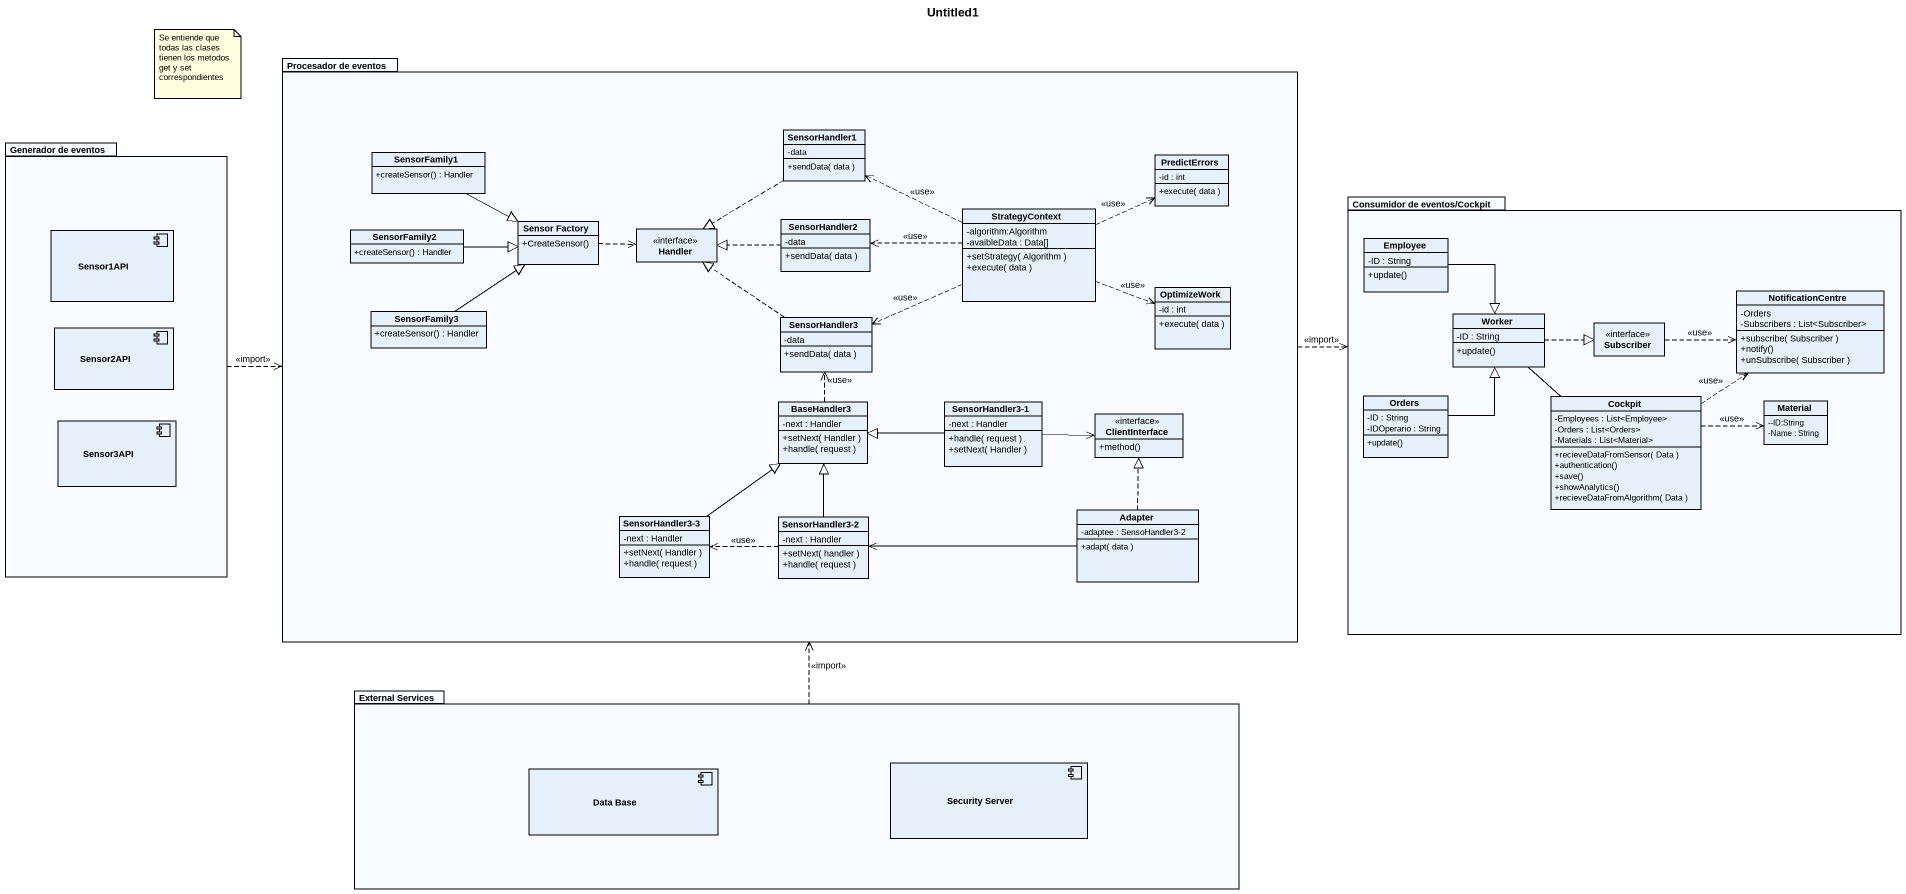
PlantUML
@startuml
title Untitled1
allowmixing
hide circle
hide empty members
skinparam classAttributeIconSize 0
package "Procesador de eventos" as Procesador_de_eventos {
  class SensorFamily1 {
    +createSensor() : Handler
  }
  class SensorHandler1 {
    -data
    +sendData( data )
  }
  class PredictErrors {
    -id : int
    +execute( data )
  }
  class SensorFamily2 {
    +createSensor() : Handler
  }
  class "Sensor Factory" as Sensor_Factory {
    +CreateSensor()
  }
  interface Handler
  class SensorHandler2 {
    -data
    +sendData( data )
  }
  class StrategyContext {
    -algorithm:Algorithm
    -avaibleData : Data[]
    +setStrategy( Algorithm )
    +execute( data )
  }
  class SensorFamily3 {
    +createSensor() : Handler
  }
  class OptimizeWork {
    -id : int
    +execute( data )
  }
  class SensorHandler3 {
    -data
    +sendData( data )
  }
  class BaseHandler3 {
    -next : Handler
    +setNext( Handler )
    +handle( request )
  }
  class "SensorHandler3-1" as SensorHandler3_1 {
    -next : Handler
    +handle( request )
    +setNext( Handler )
  }
  interface ClientInterface {
    +method()
  }
  class "SensorHandler3-3" as SensorHandler3_3 {
    -next : Handler
    +setNext( Handler )
    +handle( request )
  }
  class "SensorHandler3-2" as SensorHandler3_2 {
    -next : Handler
    +setNext( handler )
    +handle( request )
  }
  class Adapter {
    -adaptee : SensoHandler3-2
    +adapt( data )
  }
}
package "Generador de eventos" as Generador_de_eventos {
  component Sensor1API
  component Sensor2API
  component Sensor3API
}
package "Consumidor de eventos/Cockpit" as Consumidor_de_eventos {
  class Employee {
    -ID : String
    +update()
  }
  class Worker {
    -ID : String
    +update()
  }
  class NotificationCentre {
    -Orders
    -Subscribers : List<Subscriber>
    +subscribe( Subscriber )
    +notify()
    +unSubscribe( Subscriber )
  }
  interface Subscriber
  class Orders {
    -ID : String
    -IDOperario : String
    +update()
  }
  class Cockpit {
    -Employees : List<Employee>
    -Orders : List<Orders>
    -Materials : List<Material>
    +recieveDataFromSensor( Data )
    +authentication()
    +save()
    +showAnalytics()
    +recieveDataFromAlgorithm( Data )
  }
  class Material {
    ~--ID:String
    -Name : String
  }
}
package "External Services" as External_Services {
  component "Data Base" as Data_Base
  component "Security Server" as Security_Server
}
Procesador_de_eventos .right.> Consumidor_de_eventos : <<import>>
Generador_de_eventos .right.> Procesador_de_eventos : <<import>>
SensorFamily1 -right-|> Sensor_Factory
SensorHandler1 ..|> Handler
SensorFamily2 -right-|> Sensor_Factory
Sensor_Factory .right.> Handler
SensorHandler2 .left.|> Handler
StrategyContext .left.> SensorHandler1 : <<use>>
StrategyContext .right.> PredictErrors : <<use>>
StrategyContext .left.> SensorHandler2 : <<use>>
StrategyContext .right.> OptimizeWork : <<use>>
StrategyContext .left.> SensorHandler3 : <<use>>
Employee --|> Worker
SensorFamily3 -up-|> Sensor_Factory
Worker .right.|> Subscriber
Worker -- Cockpit
SensorHandler3 .up.|> Handler
Subscriber .right.> NotificationCentre : <<use>>
BaseHandler3 .up.> SensorHandler3 : <<use>>
SensorHandler3_1 -left-|> BaseHandler3
SensorHandler3_1 -right-> ClientInterface
Orders -up-|> Worker
Cockpit .up.> NotificationCentre : <<use>>
Cockpit .right.> Material : <<use>>
SensorHandler3_3 -up-|> BaseHandler3
SensorHandler3_2 -up-|> BaseHandler3
SensorHandler3_2 .left.> SensorHandler3_3 : <<use>>
Adapter .up.|> ClientInterface
Adapter -left-> SensorHandler3_2
External_Services .up.> Procesador_de_eventos : <<import>>
note as N1
  Se entiende que todas las clases tienen los metodos get y set correspondientes
end note
@enduml
